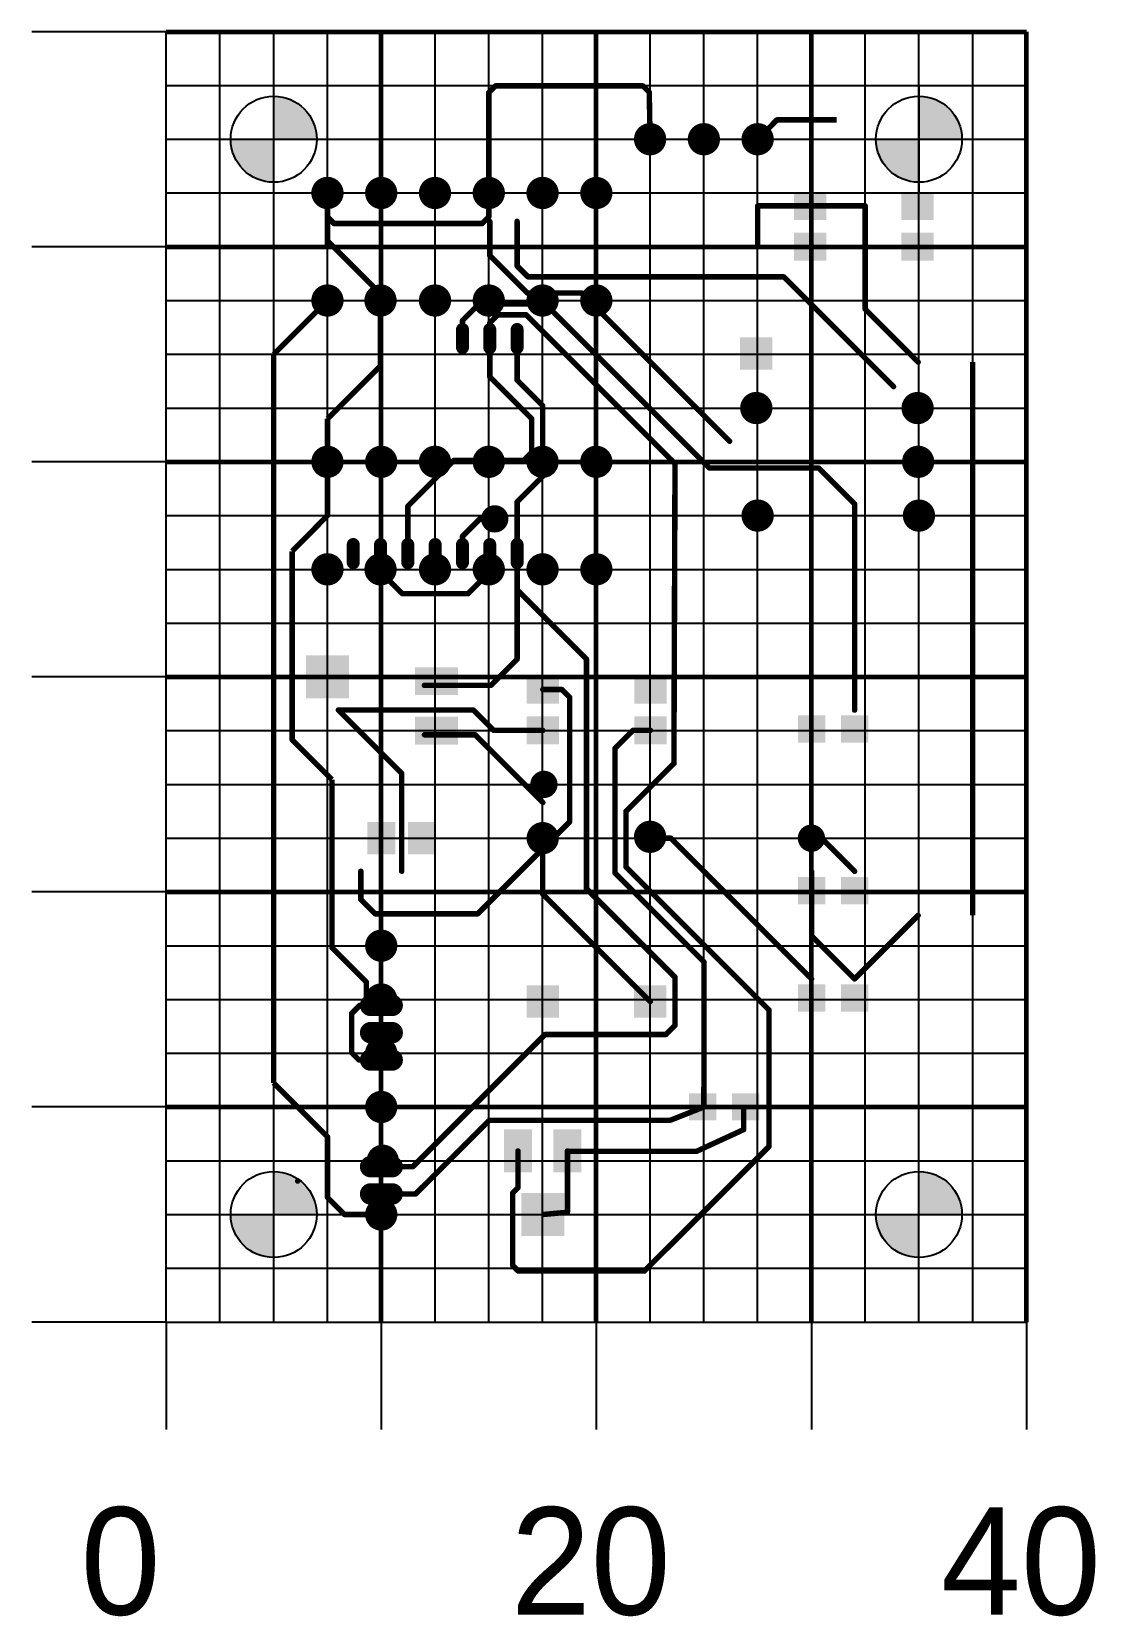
# Model space of a CAD drawing. Header units: millimetres. Extents: x -576 to 507, y -350 to 602.
# Drawn here: x -290 to -240.5, y -245.4 to -171.7 of the extents above; entities that cross this region are included whole.
import ezdxf

# ---------------------------------------------------------------- set-up
doc = ezdxf.new("R2010")
doc.units = ezdxf.units.MM
doc.layers.add('TopLayer', color=1, linetype='Continuous')

msp = doc.modelspace()

# ---------------------------------------------------------------- hatches: boundary and pattern name
h = msp.add_hatch(color=256)
h.dxf.hatch_style = 1
h.paths.add_polyline_path([(-278.714, -174.73), (-278.714, -176.73), (-276.714, -176.73, 0.414214)])
h.paths.add_polyline_path([(-278.714, -176.73), (-280.714, -176.73, 0.414214), (-278.714, -178.73)])
h = msp.add_hatch(color=256)
h.dxf.hatch_style = 1
h.paths.add_polyline_path([(-248.714, -174.73), (-248.714, -176.73), (-246.714, -176.73, 0.414214)])
h.paths.add_polyline_path([(-248.714, -176.73), (-250.714, -176.73, 0.414214), (-248.714, -178.73)])
h = msp.add_hatch(color=256)
h.dxf.hatch_style = 1
h.paths.add_polyline_path([(-278.714, -224.73), (-278.714, -226.73), (-276.714, -226.73, 0.414214)])
h.paths.add_polyline_path([(-278.714, -226.73), (-280.714, -226.73, 0.414214), (-278.714, -228.73)])
h = msp.add_hatch(color=256)
h.dxf.hatch_style = 1
h.paths.add_polyline_path([(-248.714, -224.73), (-248.714, -226.73), (-246.714, -226.73, 0.414214)])
h.paths.add_polyline_path([(-248.714, -226.73), (-250.714, -226.73, 0.414214), (-248.714, -228.73)])

# ---------------------------------------------------------------- linework, layer by layer
for p, q in [((-283.714, -171.73), (-289.964, -171.73)), ((-283.714, -231.73), (-283.714, -171.73)), ((-283.714, -231.73), (-283.714, -171.73)), ((-281.214, -231.73), (-281.214, -171.73)), ((-281.214, -231.73), (-281.214, -171.73)), ((-281.214, -231.73), (-281.214, -171.73)), ((-281.214, -231.73), (-281.214, -171.73)), ((-281.214, -231.73), (-281.214, -171.73)), ((-281.214, -231.73), (-281.214, -171.73)), ((-281.214, -231.73), (-281.214, -171.73)), ((-281.214, -231.73), (-281.214, -171.73)), ((-278.714, -231.73), (-278.714, -171.73)), ((-276.214, -231.73), (-276.214, -171.73)), ((-276.214, -231.73), (-276.214, -171.73)), ((-276.214, -231.73), (-276.214, -171.73)), ((-276.214, -231.73), (-276.214, -171.73)), ((-273.714, -231.73), (-273.714, -171.73)), ((-273.714, -231.73), (-273.714, -171.73)), ((-271.214, -231.73), (-271.214, -171.73)), ((-271.214, -231.73), (-271.214, -171.73)), ((-271.214, -231.73), (-271.214, -171.73)), ((-271.214, -231.73), (-271.214, -171.73)), ((-271.214, -231.73), (-271.214, -171.73)), ((-271.214, -231.73), (-271.214, -171.73)), ((-271.214, -231.73), (-271.214, -171.73)), ((-271.214, -231.73), (-271.214, -171.73)), ((-268.714, -231.73), (-268.714, -171.73)), ((-266.214, -231.73), (-266.214, -171.73)), ((-266.214, -231.73), (-266.214, -171.73)), ((-266.214, -231.73), (-266.214, -171.73)), ((-266.214, -231.73), (-266.214, -171.73)), ((-263.714, -231.73), (-263.714, -171.73)), ((-263.714, -231.73), (-263.714, -171.73)), ((-261.214, -231.73), (-261.214, -171.73)), ((-261.214, -231.73), (-261.214, -171.73)), ((-261.214, -231.73), (-261.214, -171.73)), ((-261.214, -231.73), (-261.214, -171.73)), ((-261.214, -231.73), (-261.214, -171.73)), ((-261.214, -231.73), (-261.214, -171.73)), ((-261.214, -231.73), (-261.214, -171.73)), ((-261.214, -231.73), (-261.214, -171.73)), ((-258.714, -231.73), (-258.714, -171.73)), ((-256.214, -231.73), (-256.214, -171.73)), ((-256.214, -231.73), (-256.214, -171.73)), ((-256.214, -231.73), (-256.214, -171.73)), ((-256.214, -231.73), (-256.214, -171.73)), ((-253.714, -231.73), (-253.714, -171.73)), ((-253.714, -231.73), (-253.714, -171.73)), ((-251.214, -231.73), (-251.214, -171.73)), ((-251.214, -231.73), (-251.214, -171.73)), ((-251.214, -231.73), (-251.214, -171.73)), ((-251.214, -231.73), (-251.214, -171.73)), ((-251.214, -231.73), (-251.214, -171.73)), ((-251.214, -231.73), (-251.214, -171.73)), ((-251.214, -231.73), (-251.214, -171.73)), ((-251.214, -231.73), (-251.214, -171.73)), ((-248.714, -231.73), (-248.714, -171.73)), ((-246.214, -231.73), (-246.214, -171.73)), ((-246.214, -231.73), (-246.214, -171.73)), ((-246.214, -231.73), (-246.214, -171.73)), ((-246.214, -231.73), (-246.214, -171.73)), ((-283.714, -174.23), (-243.714, -174.23)), ((-248.714, -174.23), (-248.714, -179.23)), ((-248.714, -174.23), (-248.714, -179.23)), ((-283.714, -176.73), (-243.714, -176.73)), ((-283.714, -176.73), (-243.714, -176.73)), ((-251.214, -176.73), (-246.214, -176.73)), ((-251.214, -176.73), (-246.214, -176.73)), ((-283.714, -179.23), (-243.714, -179.23)), ((-283.714, -181.73), (-289.964, -181.73)), ((-283.714, -181.73), (-243.714, -181.73)), ((-283.714, -184.23), (-243.714, -184.23)), ((-283.714, -186.73), (-243.714, -186.73)), ((-283.714, -186.73), (-243.714, -186.73)), ((-283.714, -189.23), (-243.714, -189.23)), ((-283.714, -191.73), (-289.964, -191.73)), ((-283.714, -191.73), (-243.714, -191.73)), ((-283.714, -194.23), (-243.714, -194.23)), ((-283.714, -196.73), (-243.714, -196.73)), ((-283.714, -196.73), (-243.714, -196.73)), ((-283.714, -199.23), (-243.714, -199.23)), ((-283.714, -201.73), (-289.964, -201.73)), ((-283.714, -201.73), (-243.714, -201.73)), ((-283.714, -204.23), (-243.714, -204.23)), ((-283.714, -206.73), (-243.714, -206.73)), ((-283.714, -206.73), (-243.714, -206.73)), ((-283.714, -209.23), (-243.714, -209.23)), ((-283.714, -211.73), (-289.964, -211.73)), ((-283.714, -211.73), (-243.714, -211.73)), ((-283.714, -214.23), (-243.714, -214.23)), ((-283.714, -216.73), (-243.714, -216.73)), ((-283.714, -216.73), (-243.714, -216.73)), ((-283.714, -219.23), (-243.714, -219.23)), ((-283.714, -221.73), (-289.964, -221.73)), ((-283.714, -221.73), (-243.714, -221.73)), ((-283.714, -224.23), (-243.714, -224.23)), ((-283.714, -226.73), (-243.714, -226.73)), ((-283.714, -226.73), (-243.714, -226.73)), ((-283.714, -229.23), (-243.714, -229.23)), ((-283.714, -231.73), (-289.964, -231.73)), ((-283.714, -231.73), (-283.714, -236.73)), ((-283.714, -231.73), (-243.714, -231.73)), ((-273.714, -231.73), (-273.714, -236.73)), ((-263.714, -231.73), (-263.714, -236.73)), ((-253.714, -231.73), (-253.714, -236.73)), ((-243.714, -231.73), (-243.714, -236.73))]:
    msp.add_line(p, q)
at = {"lineweight": 60}
for p, q in [((-283.714, -171.73), (-243.714, -171.73)), ((-273.714, -231.73), (-273.714, -171.73)), ((-263.714, -231.73), (-263.714, -171.73)), ((-253.714, -231.73), (-253.714, -171.73)), ((-243.714, -231.73), (-243.714, -171.73)), ((-283.714, -181.73), (-243.714, -181.73)), ((-283.714, -191.73), (-243.714, -191.73)), ((-283.714, -201.73), (-243.714, -201.73)), ((-283.714, -211.73), (-243.714, -211.73)), ((-283.714, -221.73), (-243.714, -221.73))]:
    msp.add_line(p, q, dxfattribs=at)
at = {"const_width": 0.75}
for points in [[(-261.589, -176.73, 1), (-260.839, -176.73, 1)], [(-259.089, -176.73, 1), (-258.339, -176.73, 1)], [(-256.589, -176.73, 1), (-255.839, -176.73, 1)], [(-276.589, -179.23, 1), (-275.839, -179.23, 1)], [(-274.089, -179.23, 1), (-273.339, -179.23, 1)], [(-271.589, -179.23, 1), (-270.839, -179.23, 1)], [(-269.089, -179.23, 1), (-268.339, -179.23, 1)], [(-266.589, -179.23, 1), (-265.839, -179.23, 1)], [(-264.089, -179.23, 1), (-263.339, -179.23, 1)], [(-276.589, -184.23, 1), (-275.839, -184.23, 1)], [(-274.122, -184.23, 1), (-273.372, -184.23, 1)], [(-271.589, -184.23, 1), (-270.839, -184.23, 1)], [(-269.089, -184.23, 1), (-268.339, -184.23, 1)], [(-266.589, -184.23, 1), (-265.839, -184.23, 1)], [(-264.089, -184.23, 1), (-263.339, -184.23, 1)], [(-276.589, -191.73, 1), (-275.839, -191.73, 1)], [(-274.089, -191.73, 1), (-273.339, -191.73, 1)], [(-271.589, -191.73, 1), (-270.839, -191.73, 1)], [(-269.089, -191.73, 1), (-268.339, -191.73, 1)], [(-266.589, -191.73, 1), (-265.839, -191.73, 1)], [(-264.089, -191.73, 1), (-263.339, -191.73, 1)], [(-276.589, -196.73, 1), (-275.839, -196.73, 1)], [(-274.122, -196.73, 1), (-273.372, -196.73, 1)], [(-271.589, -196.73, 1), (-270.839, -196.73, 1)], [(-269.089, -196.73, 1), (-268.339, -196.73, 1)], [(-266.589, -196.73, 1), (-265.839, -196.73, 1)], [(-264.089, -196.73, 1), (-263.339, -196.73, 1)], [(-274.089, -214.23, 1), (-273.339, -214.23, 1)], [(-274.089, -216.73, 1), (-273.339, -216.73, 1)], [(-274.089, -219.23, 1), (-273.339, -219.23, 1)], [(-274.089, -221.73, 1), (-273.339, -221.73, 1)], [(-274.019, -224.23, 1), (-273.269, -224.23, 1)], [(-274.089, -226.73, 1), (-273.339, -226.73, 1)]]:
    msp.add_lwpolyline(points, format="xyb", close=True, dxfattribs=at)
for centre in [(-278.714, -176.73), (-248.714, -176.73), (-278.714, -226.73), (-248.714, -226.73)]:
    msp.add_circle(centre, 2)
at = {"layer": 'TopLayer'}
for points, const_width in [([(-268.714, -174.556), (-268.408, -174.25)], 0.254), ([(-268.714, -178.855), (-268.714, -174.556)], 0.254), ([(-268.408, -174.25), (-261.55, -174.25)], 0.254), ([(-261.55, -174.25), (-261.254, -174.546)], 0.254), ([(-261.214, -176.73), (-261.254, -174.546)], 0.254), ([(-256.259, -176.775), (-255.315, -175.83)], 0.254), ([(-255.315, -175.83), (-252.536, -175.83)], 0.254), ([(-276.214, -180.344), (-276.214, -179.541)], 0.254), ([(-268.714, -180.344), (-268.714, -179.541)], 0.254), ([(-256.214, -179.83), (-251.214, -179.83)], 0.254), ([(-256.214, -181.73), (-256.214, -179.83)], 0.254), ([(-251.214, -181.73), (-251.214, -179.83)], 0.254), ([(-276.214, -181.64), (-276.214, -180.344)], 0.254), ([(-276.214, -180.344), (-275.91, -180.649)], 0.254), ([(-275.91, -180.649), (-269.019, -180.649)], 0.254), ([(-269.019, -180.649), (-268.714, -180.344)], 0.254), ([(-268.667, -182.14), (-268.667, -180.549)], 0.254), ([(-267.397, -182.622), (-267.397, -180.549)], 0.254), ([(-276.214, -181.451), (-273.747, -183.918)], 0.254), ([(-251.214, -184.631), (-251.214, -181.73)], 0.254), ([(-268.667, -182.14), (-266.93, -183.877)], 0.254), ([(-267.397, -182.622), (-266.889, -183.13)], 0.254), ([(-266.889, -183.13), (-255.001, -183.13)], 0.254), ([(-255.001, -183.13), (-249.897, -188.234)], 0.254), ([(-278.714, -186.73), (-276.214, -184.23)], 0.254), ([(-273.747, -185.999), (-273.747, -183.918)], 0.254), ([(-266.93, -183.877), (-264.414, -183.877)], 0.254), ([(-264.414, -183.877), (-257.517, -190.774)], 0.254), ([(-269.937, -185.162), (-269.16, -184.385)], 0.254), ([(-269.16, -184.385), (-266.09, -184.385)], 0.254), ([(-268.667, -185.264), (-268.297, -184.893)], 0.254), ([(-268.297, -184.893), (-266.979, -184.893)], 0.254), ([(-266.979, -184.893), (-260.056, -191.817)], 0.254), ([(-266.09, -184.385), (-258.455, -192.02)], 0.254), ([(-251.214, -184.631), (-248.753, -187.093)], 0.254), ([(-269.937, -186.424), (-269.937, -185.574)], 0.6), ([(-269.937, -185.999), (-269.937, -185.162)], 0.254), ([(-268.667, -186.424), (-268.667, -185.574)], 0.6), ([(-268.667, -185.999), (-268.667, -185.264)], 0.254), ([(-267.397, -186.424), (-267.397, -185.574)], 0.6), ([(-273.747, -187.26), (-273.747, -185.999)], 0.254), ([(-268.667, -187.783), (-268.667, -185.999)], 0.254), ([(-267.397, -187.931), (-267.397, -185.999)], 0.254), ([(-278.714, -220.612), (-278.714, -186.73)], 0.254), ([(-276.214, -189.727), (-273.747, -187.26)], 0.254), ([(-246.214, -212.82), (-246.214, -187.093)], 0.254), ([(-268.667, -187.783), (-266.716, -189.734)], 0.254), ([(-267.397, -187.931), (-266.208, -189.12)], 0.254), ([(-266.208, -192.407), (-266.208, -189.12)], 0.254), ([(-276.214, -191.355), (-276.214, -189.727)], 0.254), ([(-276.214, -194.23), (-276.214, -190.219)], 0.254), ([(-266.716, -191.29), (-266.716, -189.734)], 0.254), ([(-272.477, -193.798), (-270.344, -191.665)], 0.254), ([(-270.344, -191.665), (-267.091, -191.665)], 0.254), ([(-267.091, -191.665), (-266.716, -191.29)], 0.254), ([(-267.397, -193.596), (-266.208, -192.407)], 0.254), ([(-260.107, -205.749), (-260.056, -191.817)], 0.254), ([(-258.455, -192.02), (-253.375, -192.02)], 0.254), ([(-253.375, -192.02), (-251.707, -193.688)], 0.254), ([(-272.477, -195.999), (-272.477, -193.798)], 0.254), ([(-267.397, -195.999), (-267.397, -193.596)], 0.254), ([(-251.707, -203.274), (-251.707, -193.688)], 0.254), ([(-277.854, -195.89), (-276.214, -194.23)], 0.254), ([(-269.937, -195.197), (-269.123, -194.383)], 0.254), ([(-269.123, -194.383), (-268.438, -194.383)], 0.254), ([(-269.937, -195.999), (-269.937, -195.197)], 0.254), ([(-277.854, -204.655), (-277.854, -195.89)], 0.254), ([(-275.017, -196.424), (-275.017, -195.574)], 0.6), ([(-273.747, -196.424), (-273.747, -195.574)], 0.6), ([(-273.747, -196.846), (-273.747, -195.999)], 0.254), ([(-272.477, -196.424), (-272.477, -195.574)], 0.6), ([(-271.207, -196.424), (-271.207, -195.574)], 0.6), ([(-269.937, -196.424), (-269.937, -195.574)], 0.6), ([(-268.667, -196.424), (-268.667, -195.574)], 0.6), ([(-268.667, -196.846), (-268.667, -195.999)], 0.254), ([(-267.397, -196.424), (-267.397, -195.574)], 0.6), ([(-267.397, -197.683), (-267.397, -195.999)], 0.254), ([(-273.747, -196.846), (-272.731, -197.862)], 0.254), ([(-269.683, -197.862), (-268.667, -196.846)], 0.254), ([(-272.731, -197.862), (-269.683, -197.862)], 0.254), ([(-267.397, -200.91), (-267.397, -197.683)], 0.254), ([(-267.397, -197.683), (-264.17, -200.91)], 0.254), ([(-268.611, -202.124), (-267.397, -200.91)], 0.254), ([(-264.17, -211.579), (-264.17, -200.91)], 0.254), ([(-271.707, -202.124), (-268.611, -202.124)], 0.254), ([(-266.2, -202.319), (-265.313, -202.319)], 0.254), ([(-265.313, -202.319), (-264.958, -202.675)], 0.254), ([(-264.958, -208.475), (-264.958, -202.675)], 0.254), ([(-275.707, -203.274), (-272.763, -206.219)], 0.254), ([(-275.707, -203.274), (-269.426, -203.274)], 0.254), ([(-269.426, -203.274), (-268.482, -204.219)], 0.254), ([(-268.482, -204.219), (-266.2, -204.219)], 0.254), ([(-262.846, -205.054), (-262.011, -204.219)], 0.254), ([(-262.011, -204.219), (-261.2, -204.219)], 0.254), ([(-277.854, -204.655), (-276.007, -206.503)], 0.254), ([(-271.707, -204.424), (-269.352, -204.424)], 0.254), ([(-269.352, -204.424), (-266.202, -207.574)], 0.254), ([(-262.846, -210.856), (-262.846, -205.054)], 0.254), ([(-262.338, -207.98), (-260.056, -205.697)], 0.254), ([(-272.763, -210.767), (-272.763, -206.219)], 0.254), ([(-276.007, -214.322), (-276.007, -206.503)], 0.254), ([(-266.207, -209.724), (-264.958, -208.475)], 0.254), ([(-262.338, -210.562), (-262.338, -207.98)], 0.254), ([(-261.214, -209.23), (-260.252, -209.23)], 0.254), ([(-260.252, -209.23), (-253.707, -215.774)], 0.254), ([(-253.604, -208.911), (-253.57, -208.911)], 0.254), ([(-253.57, -208.911), (-251.707, -210.774)], 0.254), ([(-269.23, -212.747), (-266.207, -209.724)], 0.254), ([(-266.207, -211.824), (-266.207, -209.724)], 0.254), ([(-274.663, -212.086), (-274.663, -210.767)], 0.254), ([(-262.846, -210.856), (-258.707, -214.995)], 0.254), ([(-262.338, -210.562), (-255.687, -217.214)], 0.254), ([(-253.707, -213.774), (-253.707, -210.774)], 0.254), ([(-264.17, -211.579), (-260.056, -215.693)], 0.254), ([(-274.663, -212.086), (-274.002, -212.747)], 0.254), ([(-266.207, -211.824), (-261.207, -216.824)], 0.254), ([(-274.002, -212.747), (-269.23, -212.747)], 0.254), ([(-251.707, -215.774), (-248.753, -212.82)], 0.254), ([(-253.707, -213.774), (-251.707, -215.774)], 0.254), ([(-276.007, -214.322), (-274.407, -215.922)], 0.254), ([(-258.714, -221.73), (-258.707, -214.995)], 0.254), ([(-274.407, -217.004), (-274.407, -215.922)], 0.254), ([(-260.056, -217.928), (-260.056, -215.693)], 0.254), ([(-274.207, -217.004), (-273.207, -217.004)], 1), ([(-275.092, -217.385), (-274.711, -217.004)], 0.254), ([(-275.092, -219.198), (-275.092, -217.385)], 0.254), ([(-274.711, -217.004), (-274.407, -217.004)], 0.254), ([(-274.407, -217.004), (-273.707, -217.004)], 0.254), ([(-255.687, -223.567), (-255.687, -217.214)], 0.254), ([(-274.207, -218.274), (-273.207, -218.274)], 1), ([(-260.487, -218.36), (-260.056, -217.928)], 0.254), ([(-272.245, -224.504), (-266.101, -218.36)], 0.254), ([(-266.101, -218.36), (-260.487, -218.36)], 0.254), ([(-275.092, -219.198), (-274.746, -219.544)], 0.254), ([(-274.746, -219.544), (-273.707, -219.544)], 0.254), ([(-274.207, -219.544), (-273.207, -219.544)], 1), ([(-278.714, -220.612), (-276.214, -223.112)], 0.254), ([(-260.281, -222.348), (-258.714, -221.73)], 0.254), ([(-256.866, -222.781), (-256.866, -221.73)], 0.254), ([(-272.118, -225.774), (-268.692, -222.348)], 0.254), ([(-268.692, -222.348), (-260.281, -222.348)], 0.254), ([(-276.214, -225.929), (-276.214, -223.112)], 0.254), ([(-259.065, -223.796), (-256.866, -222.781)], 0.254), ([(-267.357, -225.484), (-267.357, -223.774)], 0.254), ([(-265.057, -223.796), (-265.057, -223.774)], 0.254), ([(-265.057, -226.625), (-265.057, -223.796)], 0.254), ([(-265.057, -223.796), (-259.065, -223.796)], 0.254), ([(-261.478, -229.358), (-255.687, -223.567)], 0.254), ([(-274.207, -224.504), (-273.207, -224.504)], 1), ([(-273.707, -224.504), (-272.245, -224.504)], 0.254), ([(-274.207, -225.774), (-273.207, -225.774)], 1), ([(-267.599, -225.726), (-267.357, -225.484)], 0.254), ([(-276.214, -225.932), (-275.417, -226.73)], 0.254), ([(-273.707, -225.774), (-272.118, -225.774)], 0.254), ([(-267.599, -229.104), (-267.599, -225.726)], 0.254), ([(-275.417, -226.73), (-273.651, -226.73)], 0.254), ([(-266.207, -226.73), (-265.057, -226.625)], 0.254), ([(-267.599, -229.104), (-267.345, -229.358)], 0.254), ([(-267.345, -229.358), (-261.478, -229.358)], 0.254)]:
    msp.add_lwpolyline(points, dxfattribs=dict(at, const_width=const_width))
for points, const_width in [([(-268.778, -174.556, 1), (-268.651, -174.556, 1)], 0.127), ([(-268.778, -174.556, 1), (-268.651, -174.556, 1)], 0.127), ([(-268.472, -174.25, 1), (-268.345, -174.25, 1)], 0.127), ([(-268.472, -174.25, 1), (-268.345, -174.25, 1)], 0.127), ([(-261.614, -174.25, 1), (-261.487, -174.25, 1)], 0.127), ([(-261.614, -174.25, 1), (-261.487, -174.25, 1)], 0.127), ([(-261.318, -174.546, 1), (-261.191, -174.546, 1)], 0.127), ([(-261.318, -174.546, 1), (-261.191, -174.546, 1)], 0.127), ([(-268.778, -175.377, 1), (-268.651, -175.377, 1)], 0.127), ([(-268.778, -175.377, 1), (-268.651, -175.377, 1)], 0.127), ([(-268.778, -176.18, 1), (-268.651, -176.18, 1)], 0.127), ([(-255.378, -175.83, 1), (-255.251, -175.83, 1)], 0.127), ([(-255.378, -175.83, 1), (-255.251, -175.83, 1)], 0.127), ([(-256.323, -176.775, 1), (-256.196, -176.775, 1)], 0.127), ([(-256.278, -179.83, 1), (-256.151, -179.83, 1)], 0.127), ([(-256.278, -179.83, 1), (-256.151, -179.83, 1)], 0.127), ([(-256.278, -179.83, 1), (-256.151, -179.83, 1)], 0.127), ([(-251.278, -179.83, 1), (-251.151, -179.83, 1)], 0.127), ([(-251.278, -179.83, 1), (-251.151, -179.83, 1)], 0.127), ([(-276.278, -180.344, 1), (-276.151, -180.344, 1)], 0.127), ([(-276.278, -180.344, 1), (-276.151, -180.344, 1)], 0.127), ([(-276.278, -180.344, 1), (-276.151, -180.344, 1)], 0.127), ([(-275.973, -180.649, 1), (-275.846, -180.649, 1)], 0.127), ([(-269.083, -180.649, 1), (-268.956, -180.649, 1)], 0.127), ([(-269.083, -180.649, 1), (-268.956, -180.649, 1)], 0.127), ([(-268.778, -180.344, 1), (-268.651, -180.344, 1)], 0.127), ([(-268.731, -180.549, 1), (-268.604, -180.549, 1)], 0.127), ([(-267.461, -180.549, 1), (-267.334, -180.549, 1)], 0.127), ([(-256.278, -181.73, 1), (-256.151, -181.73, 1)], 0.127), ([(-251.278, -181.73, 1), (-251.151, -181.73, 1)], 0.127), ([(-251.278, -181.73, 1), (-251.151, -181.73, 1)], 0.127), ([(-275.081, -182.648, 1), (-274.954, -182.648, 1)], 0.127), ([(-275.081, -182.648, 1), (-274.954, -182.648, 1)], 0.127), ([(-268.731, -182.14, 1), (-268.604, -182.14, 1)], 0.127), ([(-268.731, -182.14, 1), (-268.604, -182.14, 1)], 0.127), ([(-267.461, -182.622, 1), (-267.334, -182.622, 1)], 0.127), ([(-267.461, -182.622, 1), (-267.334, -182.622, 1)], 0.127), ([(-266.953, -183.13, 1), (-266.826, -183.13, 1)], 0.127), ([(-266.953, -183.13, 1), (-266.826, -183.13, 1)], 0.127), ([(-255.065, -183.13, 1), (-254.938, -183.13, 1)], 0.127), ([(-255.065, -183.13, 1), (-254.938, -183.13, 1)], 0.127), ([(-273.811, -183.918, 1), (-273.684, -183.918, 1)], 0.127), ([(-273.811, -183.918, 1), (-273.684, -183.918, 1)], 0.127), ([(-266.993, -183.877, 1), (-266.866, -183.877, 1)], 0.127), ([(-266.993, -183.877, 1), (-266.866, -183.877, 1)], 0.127), ([(-264.478, -183.877, 1), (-264.351, -183.877, 1)], 0.127), ([(-264.478, -183.877, 1), (-264.351, -183.877, 1)], 0.127), ([(-269.224, -184.385, 1), (-269.097, -184.385, 1)], 0.127), ([(-269.224, -184.385, 1), (-269.097, -184.385, 1)], 0.127), ([(-268.36, -184.893, 1), (-268.233, -184.893, 1)], 0.127), ([(-268.36, -184.893, 1), (-268.233, -184.893, 1)], 0.127), ([(-267.043, -184.893, 1), (-266.916, -184.893, 1)], 0.127), ([(-267.043, -184.893, 1), (-266.916, -184.893, 1)], 0.127), ([(-266.154, -184.385, 1), (-266.027, -184.385, 1)], 0.127), ([(-266.154, -184.385, 1), (-266.027, -184.385, 1)], 0.127), ([(-251.278, -184.631, 1), (-251.151, -184.631, 1)], 0.127), ([(-251.278, -184.631, 1), (-251.151, -184.631, 1)], 0.127), ([(-270.087, -185.574, 1), (-269.787, -185.574, 1)], 0.3), ([(-270.001, -185.162, 1), (-269.874, -185.162, 1)], 0.127), ([(-270.001, -185.162, 1), (-269.874, -185.162, 1)], 0.127), ([(-268.817, -185.574, 1), (-268.517, -185.574, 1)], 0.3), ([(-268.731, -185.264, 1), (-268.604, -185.264, 1)], 0.127), ([(-268.731, -185.264, 1), (-268.604, -185.264, 1)], 0.127), ([(-267.547, -185.574, 1), (-267.247, -185.574, 1)], 0.3), ([(-273.811, -185.999, 1), (-273.684, -185.999, 1)], 0.127), ([(-273.811, -185.999, 1), (-273.684, -185.999, 1)], 0.127), ([(-270.087, -186.424, 1), (-269.787, -186.424, 1)], 0.3), ([(-270.001, -185.999, 1), (-269.874, -185.999, 1)], 0.127), ([(-268.817, -186.424, 1), (-268.517, -186.424, 1)], 0.3), ([(-268.731, -185.999, 1), (-268.604, -185.999, 1)], 0.127), ([(-268.731, -185.999, 1), (-268.604, -185.999, 1)], 0.127), ([(-267.547, -186.424, 1), (-267.247, -186.424, 1)], 0.3), ([(-267.461, -185.999, 1), (-267.334, -185.999, 1)], 0.127), ([(-248.816, -187.093, 1), (-248.689, -187.093, 1)], 0.127), ([(-248.816, -187.093, 1), (-248.689, -187.093, 1)], 0.127), ([(-268.731, -187.783, 1), (-268.604, -187.783, 1)], 0.127), ([(-268.731, -187.783, 1), (-268.604, -187.783, 1)], 0.127), ([(-267.461, -187.931, 1), (-267.334, -187.931, 1)], 0.127), ([(-267.461, -187.931, 1), (-267.334, -187.931, 1)], 0.127), ([(-256.653, -189.23, 1), (-255.903, -189.23, 1)], 0.75), ([(-249.961, -188.234, 1), (-249.834, -188.234, 1)], 0.127), ([(-249.153, -189.23, 1), (-248.403, -189.23, 1)], 0.75), ([(-266.272, -189.12, 1), (-266.145, -189.12, 1)], 0.127), ([(-266.272, -189.12, 1), (-266.145, -189.12, 1)], 0.127), ([(-266.78, -189.734, 1), (-266.653, -189.734, 1)], 0.127), ([(-266.78, -189.734, 1), (-266.653, -189.734, 1)], 0.127), ([(-257.581, -190.774, 1), (-257.454, -190.774, 1)], 0.127), ([(-270.407, -191.665, 1), (-270.28, -191.665, 1)], 0.127), ([(-270.407, -191.665, 1), (-270.28, -191.665, 1)], 0.127), ([(-267.155, -191.665, 1), (-267.028, -191.665, 1)], 0.127), ([(-267.155, -191.665, 1), (-267.028, -191.665, 1)], 0.127), ([(-266.78, -191.29, 1), (-266.653, -191.29, 1)], 0.127), ([(-266.78, -191.29, 1), (-266.653, -191.29, 1)], 0.127), ([(-249.128, -191.73, 1), (-248.378, -191.73, 1)], 0.75), ([(-266.272, -192.407, 1), (-266.145, -192.407, 1)], 0.127), ([(-266.272, -192.407, 1), (-266.145, -192.407, 1)], 0.127), ([(-260.119, -191.817, 1), (-259.992, -191.817, 1)], 0.127), ([(-260.119, -191.817, 1), (-259.992, -191.817, 1)], 0.127), ([(-258.519, -192.02, 1), (-258.392, -192.02, 1)], 0.127), ([(-258.519, -192.02, 1), (-258.392, -192.02, 1)], 0.127), ([(-253.439, -192.02, 1), (-253.312, -192.02, 1)], 0.127), ([(-253.439, -192.02, 1), (-253.312, -192.02, 1)], 0.127), ([(-272.541, -193.798, 1), (-272.414, -193.798, 1)], 0.127), ([(-272.541, -193.798, 1), (-272.414, -193.798, 1)], 0.127), ([(-268.755, -194.383, 1), (-268.12, -194.383, 1)], 0.635), ([(-267.461, -193.596, 1), (-267.334, -193.596, 1)], 0.127), ([(-267.461, -193.596, 1), (-267.334, -193.596, 1)], 0.127), ([(-256.589, -194.23, 1), (-255.839, -194.23, 1)], 0.75), ([(-251.771, -193.688, 1), (-251.644, -193.688, 1)], 0.127), ([(-251.771, -193.688, 1), (-251.644, -193.688, 1)], 0.127), ([(-249.089, -194.23, 1), (-248.339, -194.23, 1)], 0.75), ([(-276.278, -194.23, 1), (-276.151, -194.23, 1)], 0.127), ([(-276.278, -194.23, 1), (-276.151, -194.23, 1)], 0.127), ([(-269.187, -194.383, 1), (-269.06, -194.383, 1)], 0.127), ([(-269.187, -194.383, 1), (-269.06, -194.383, 1)], 0.127), ([(-268.501, -194.383, 1), (-268.374, -194.383, 1)], 0.127), ([(-270.001, -195.197, 1), (-269.874, -195.197, 1)], 0.127), ([(-270.001, -195.197, 1), (-269.874, -195.197, 1)], 0.127), ([(-275.167, -195.574, 1), (-274.867, -195.574, 1)], 0.3), ([(-273.897, -195.574, 1), (-273.597, -195.574, 1)], 0.3), ([(-273.811, -195.999, 1), (-273.684, -195.999, 1)], 0.127), ([(-272.627, -195.574, 1), (-272.327, -195.574, 1)], 0.3), ([(-272.541, -195.999, 1), (-272.414, -195.999, 1)], 0.127), ([(-271.357, -195.574, 1), (-271.057, -195.574, 1)], 0.3), ([(-270.087, -195.574, 1), (-269.787, -195.574, 1)], 0.3), ([(-270.001, -195.999, 1), (-269.874, -195.999, 1)], 0.127), ([(-268.817, -195.574, 1), (-268.517, -195.574, 1)], 0.3), ([(-268.731, -195.999, 1), (-268.604, -195.999, 1)], 0.127), ([(-267.547, -195.574, 1), (-267.247, -195.574, 1)], 0.3), ([(-267.461, -195.999, 1), (-267.334, -195.999, 1)], 0.127), ([(-267.461, -195.999, 1), (-267.334, -195.999, 1)], 0.127), ([(-275.167, -196.424, 1), (-274.867, -196.424, 1)], 0.3), ([(-273.897, -196.424, 1), (-273.597, -196.424, 1)], 0.3), ([(-273.811, -196.846, 1), (-273.684, -196.846, 1)], 0.127), ([(-273.811, -196.846, 1), (-273.684, -196.846, 1)], 0.127), ([(-272.627, -196.424, 1), (-272.327, -196.424, 1)], 0.3), ([(-271.357, -196.424, 1), (-271.057, -196.424, 1)], 0.3), ([(-270.087, -196.424, 1), (-269.787, -196.424, 1)], 0.3), ([(-268.817, -196.424, 1), (-268.517, -196.424, 1)], 0.3), ([(-268.731, -196.846, 1), (-268.604, -196.846, 1)], 0.127), ([(-268.731, -196.846, 1), (-268.604, -196.846, 1)], 0.127), ([(-267.547, -196.424, 1), (-267.247, -196.424, 1)], 0.3), ([(-272.795, -197.862, 1), (-272.668, -197.862, 1)], 0.127), ([(-272.795, -197.862, 1), (-272.668, -197.862, 1)], 0.127), ([(-269.747, -197.862, 1), (-269.62, -197.862, 1)], 0.127), ([(-269.747, -197.862, 1), (-269.62, -197.862, 1)], 0.127), ([(-267.461, -197.683, 1), (-267.334, -197.683, 1)], 0.127), ([(-267.461, -197.683, 1), (-267.334, -197.683, 1)], 0.127), ([(-267.461, -197.683, 1), (-267.334, -197.683, 1)], 0.127), ([(-267.461, -200.91, 1), (-267.334, -200.91, 1)], 0.127), ([(-267.461, -200.91, 1), (-267.334, -200.91, 1)], 0.127), ([(-264.234, -200.91, 1), (-264.107, -200.91, 1)], 0.127), ([(-264.234, -200.91, 1), (-264.107, -200.91, 1)], 0.127), ([(-271.771, -202.124, 1), (-271.644, -202.124, 1)], 0.127), ([(-268.675, -202.124, 1), (-268.548, -202.124, 1)], 0.127), ([(-268.675, -202.124, 1), (-268.548, -202.124, 1)], 0.127), ([(-266.264, -202.319, 1), (-266.137, -202.319, 1)], 0.127), ([(-265.377, -202.319, 1), (-265.25, -202.319, 1)], 0.127), ([(-265.377, -202.319, 1), (-265.25, -202.319, 1)], 0.127), ([(-265.021, -202.675, 1), (-264.894, -202.675, 1)], 0.127), ([(-265.021, -202.675, 1), (-264.894, -202.675, 1)], 0.127), ([(-275.771, -203.274, 1), (-275.644, -203.274, 1)], 0.127), ([(-275.771, -203.274, 1), (-275.644, -203.274, 1)], 0.127), ([(-269.49, -203.274, 1), (-269.363, -203.274, 1)], 0.127), ([(-269.49, -203.274, 1), (-269.363, -203.274, 1)], 0.127), ([(-251.771, -203.274, 1), (-251.644, -203.274, 1)], 0.127), ([(-268.545, -204.219, 1), (-268.418, -204.219, 1)], 0.127), ([(-268.545, -204.219, 1), (-268.418, -204.219, 1)], 0.127), ([(-266.264, -204.219, 1), (-266.137, -204.219, 1)], 0.127), ([(-262.075, -204.219, 1), (-261.948, -204.219, 1)], 0.127), ([(-262.075, -204.219, 1), (-261.948, -204.219, 1)], 0.127), ([(-261.264, -204.219, 1), (-261.137, -204.219, 1)], 0.127), ([(-277.917, -204.655, 1), (-277.79, -204.655, 1)], 0.127), ([(-277.917, -204.655, 1), (-277.79, -204.655, 1)], 0.127), ([(-271.771, -204.424, 1), (-271.644, -204.424, 1)], 0.127), ([(-269.415, -204.424, 1), (-269.288, -204.424, 1)], 0.127), ([(-269.415, -204.424, 1), (-269.288, -204.424, 1)], 0.127), ([(-262.91, -205.054, 1), (-262.783, -205.054, 1)], 0.127), ([(-262.91, -205.054, 1), (-262.783, -205.054, 1)], 0.127), ([(-272.826, -206.219, 1), (-272.699, -206.219, 1)], 0.127), ([(-272.826, -206.219, 1), (-272.699, -206.219, 1)], 0.127), ([(-266.468, -206.73, 1), (-265.833, -206.73, 1)], 0.635), ([(-260.171, -205.749, 1), (-260.044, -205.749, 1)], 0.127), ([(-266.266, -207.574, 1), (-266.139, -207.574, 1)], 0.127), ([(-266.582, -209.23, 1), (-265.832, -209.23, 1)], 0.75), ([(-265.021, -208.475, 1), (-264.894, -208.475, 1)], 0.127), ([(-265.021, -208.475, 1), (-264.894, -208.475, 1)], 0.127), ([(-262.402, -207.98, 1), (-262.275, -207.98, 1)], 0.127), ([(-261.589, -209.167, 1), (-260.839, -209.167, 1)], 0.75), ([(-262.402, -208.908, 1), (-262.275, -208.908, 1)], 0.127), ([(-262.402, -208.908, 1), (-262.275, -208.908, 1)], 0.127), ([(-260.315, -209.23, 1), (-260.188, -209.23, 1)], 0.127), ([(-254.032, -209.23, 1), (-253.397, -209.23, 1)], 0.635), ([(-253.667, -208.911, 1), (-253.54, -208.911, 1)], 0.127), ([(-253.634, -208.911, 1), (-253.507, -208.911, 1)], 0.127), ([(-253.634, -208.911, 1), (-253.507, -208.911, 1)], 0.127), ([(-266.271, -209.724, 1), (-266.144, -209.724, 1)], 0.127), ([(-266.271, -209.724, 1), (-266.144, -209.724, 1)], 0.127), ([(-266.271, -209.724, 1), (-266.144, -209.724, 1)], 0.127), ([(-259.821, -209.724, 1), (-259.694, -209.724, 1)], 0.127), ([(-259.821, -209.724, 1), (-259.694, -209.724, 1)], 0.127), ([(-274.726, -210.767, 1), (-274.599, -210.767, 1)], 0.127), ([(-272.826, -210.767, 1), (-272.699, -210.767, 1)], 0.127), ([(-262.91, -210.856, 1), (-262.783, -210.856, 1)], 0.127), ([(-262.91, -210.856, 1), (-262.783, -210.856, 1)], 0.127), ([(-262.402, -210.562, 1), (-262.275, -210.562, 1)], 0.127), ([(-262.402, -210.562, 1), (-262.275, -210.562, 1)], 0.127), ([(-253.771, -210.774, 1), (-253.644, -210.774, 1)], 0.127), ([(-251.771, -210.774, 1), (-251.644, -210.774, 1)], 0.127), ([(-264.234, -211.579, 1), (-264.107, -211.579, 1)], 0.127), ([(-264.234, -211.579, 1), (-264.107, -211.579, 1)], 0.127), ([(-274.726, -212.086, 1), (-274.599, -212.086, 1)], 0.127), ([(-274.726, -212.086, 1), (-274.599, -212.086, 1)], 0.127), ([(-266.271, -211.824, 1), (-266.144, -211.824, 1)], 0.127), ([(-266.271, -211.824, 1), (-266.144, -211.824, 1)], 0.127), ([(-274.066, -212.747, 1), (-273.939, -212.747, 1)], 0.127), ([(-274.066, -212.747, 1), (-273.939, -212.747, 1)], 0.127), ([(-269.293, -212.747, 1), (-269.166, -212.747, 1)], 0.127), ([(-269.293, -212.747, 1), (-269.166, -212.747, 1)], 0.127), ([(-248.816, -212.82, 1), (-248.689, -212.82, 1)], 0.127), ([(-248.816, -212.82, 1), (-248.689, -212.82, 1)], 0.127), ([(-253.771, -213.774, 1), (-253.644, -213.774, 1)], 0.127), ([(-253.771, -213.774, 1), (-253.644, -213.774, 1)], 0.127), ([(-276.07, -214.322, 1), (-275.943, -214.322, 1)], 0.127), ([(-276.07, -214.322, 1), (-275.943, -214.322, 1)], 0.127), ([(-258.771, -214.995, 1), (-258.644, -214.995, 1)], 0.127), ([(-258.771, -214.995, 1), (-258.644, -214.995, 1)], 0.127), ([(-274.47, -215.922, 1), (-274.343, -215.922, 1)], 0.127), ([(-274.47, -215.922, 1), (-274.343, -215.922, 1)], 0.127), ([(-260.119, -215.693, 1), (-259.992, -215.693, 1)], 0.127), ([(-260.119, -215.693, 1), (-259.992, -215.693, 1)], 0.127), ([(-253.771, -215.774, 1), (-253.644, -215.774, 1)], 0.127), ([(-251.771, -215.774, 1), (-251.644, -215.774, 1)], 0.127), ([(-251.771, -215.774, 1), (-251.644, -215.774, 1)], 0.127), ([(-274.457, -217.004, 1), (-273.957, -217.004, 1)], 0.5), ([(-273.457, -217.004, 1), (-272.957, -217.004, 1)], 0.5), ([(-275.156, -217.385, 1), (-275.029, -217.385, 1)], 0.127), ([(-275.156, -217.385, 1), (-275.029, -217.385, 1)], 0.127), ([(-274.775, -217.004, 1), (-274.648, -217.004, 1)], 0.127), ([(-274.775, -217.004, 1), (-274.648, -217.004, 1)], 0.127), ([(-274.47, -217.004, 1), (-274.343, -217.004, 1)], 0.127), ([(-274.47, -217.004, 1), (-274.343, -217.004, 1)], 0.127), ([(-274.47, -217.004, 1), (-274.343, -217.004, 1)], 0.127), ([(-273.771, -217.004, 1), (-273.644, -217.004, 1)], 0.127), ([(-261.271, -216.824, 1), (-261.144, -216.824, 1)], 0.127), ([(-255.75, -217.214, 1), (-255.623, -217.214, 1)], 0.127), ([(-255.75, -217.214, 1), (-255.623, -217.214, 1)], 0.127), ([(-274.457, -218.274, 1), (-273.957, -218.274, 1)], 0.5), ([(-273.457, -218.274, 1), (-272.957, -218.274, 1)], 0.5), ([(-260.119, -217.928, 1), (-259.992, -217.928, 1)], 0.127), ([(-260.119, -217.928, 1), (-259.992, -217.928, 1)], 0.127), ([(-266.164, -218.36, 1), (-266.037, -218.36, 1)], 0.127), ([(-266.164, -218.36, 1), (-266.037, -218.36, 1)], 0.127), ([(-260.551, -218.36, 1), (-260.424, -218.36, 1)], 0.127), ([(-260.551, -218.36, 1), (-260.424, -218.36, 1)], 0.127), ([(-275.156, -219.198, 1), (-275.029, -219.198, 1)], 0.127), ([(-275.156, -219.198, 1), (-275.029, -219.198, 1)], 0.127), ([(-274.81, -219.544, 1), (-274.683, -219.544, 1)], 0.127), ([(-274.81, -219.544, 1), (-274.683, -219.544, 1)], 0.127), ([(-274.457, -219.544, 1), (-273.957, -219.544, 1)], 0.5), ([(-273.771, -219.544, 1), (-273.644, -219.544, 1)], 0.127), ([(-273.457, -219.544, 1), (-272.957, -219.544, 1)], 0.5), ([(-258.771, -220.774, 1), (-258.644, -220.774, 1)], 0.127), ([(-258.771, -220.774, 1), (-258.644, -220.774, 1)], 0.127), ([(-268.755, -222.348, 1), (-268.628, -222.348, 1)], 0.127), ([(-268.755, -222.348, 1), (-268.628, -222.348, 1)], 0.127), ([(-260.344, -222.348, 1), (-260.217, -222.348, 1)], 0.127), ([(-260.344, -222.348, 1), (-260.217, -222.348, 1)], 0.127), ([(-276.278, -223.112, 1), (-276.151, -223.112, 1)], 0.127), ([(-256.93, -222.781, 1), (-256.803, -222.781, 1)], 0.127), ([(-267.421, -223.774, 1), (-267.294, -223.774, 1)], 0.127), ([(-265.121, -223.774, 1), (-264.994, -223.774, 1)], 0.127), ([(-265.121, -223.796, 1), (-264.994, -223.796, 1)], 0.127), ([(-265.121, -223.796, 1), (-264.994, -223.796, 1)], 0.127), ([(-265.121, -223.796, 1), (-264.994, -223.796, 1)], 0.127), ([(-259.128, -223.796, 1), (-259.001, -223.796, 1)], 0.127), ([(-259.128, -223.796, 1), (-259.001, -223.796, 1)], 0.127), ([(-255.75, -223.567, 1), (-255.623, -223.567, 1)], 0.127), ([(-255.75, -223.567, 1), (-255.623, -223.567, 1)], 0.127), ([(-274.457, -224.504, 1), (-273.957, -224.504, 1)], 0.5), ([(-273.771, -224.504, 1), (-273.644, -224.504, 1)], 0.127), ([(-273.457, -224.504, 1), (-272.957, -224.504, 1)], 0.5), ([(-272.309, -224.504, 1), (-272.182, -224.504, 1)], 0.127), ([(-272.309, -224.504, 1), (-272.182, -224.504, 1)], 0.127), ([(-277.66, -225.175, 1), (-277.533, -225.175, 1)], 0.127), ([(-274.457, -225.774, 1), (-273.957, -225.774, 1)], 0.5), ([(-273.457, -225.774, 1), (-272.957, -225.774, 1)], 0.5), ([(-267.421, -225.484, 1), (-267.294, -225.484, 1)], 0.127), ([(-267.421, -225.484, 1), (-267.294, -225.484, 1)], 0.127), ([(-276.278, -225.929, 1), (-276.151, -225.929, 1)], 0.127), ([(-273.771, -225.774, 1), (-273.644, -225.774, 1)], 0.127), ([(-272.182, -225.774, 1), (-272.055, -225.774, 1)], 0.127), ([(-272.182, -225.774, 1), (-272.055, -225.774, 1)], 0.127), ([(-267.663, -225.726, 1), (-267.536, -225.726, 1)], 0.127), ([(-267.663, -225.726, 1), (-267.536, -225.726, 1)], 0.127), ([(-275.48, -226.73, 1), (-275.353, -226.73, 1)], 0.127), ([(-273.771, -227.044, 1), (-273.644, -227.044, 1)], 0.127), ([(-265.121, -226.625, 1), (-264.994, -226.625, 1)], 0.127), ([(-265.121, -226.625, 1), (-264.994, -226.625, 1)], 0.127), ([(-267.663, -229.104, 1), (-267.536, -229.104, 1)], 0.127), ([(-267.663, -229.104, 1), (-267.536, -229.104, 1)], 0.127), ([(-267.409, -229.358, 1), (-267.282, -229.358, 1)], 0.127), ([(-267.409, -229.358, 1), (-267.282, -229.358, 1)], 0.127), ([(-261.541, -229.358, 1), (-261.414, -229.358, 1)], 0.127), ([(-261.541, -229.358, 1), (-261.414, -229.358, 1)], 0.127)]:
    msp.add_lwpolyline(points, format="xyb", close=True, dxfattribs=dict(at, const_width=const_width))
for points in [[(-254.528, -179.18), (-254.528, -180.48), (-253.028, -179.18), (-253.028, -180.48)], [(-249.528, -179.18), (-249.528, -180.48), (-248.028, -179.18), (-248.028, -180.48)], [(-254.528, -181.08), (-254.528, -182.38), (-253.028, -181.08), (-253.028, -182.38)], [(-249.528, -181.08), (-249.528, -182.38), (-248.028, -181.08), (-248.028, -182.38)], [(-257.028, -187.44), (-255.528, -187.44), (-257.028, -185.94), (-255.528, -185.94)], [(-277.214, -200.73), (-277.214, -202.73), (-275.214, -200.73), (-275.214, -202.73)], [(-272.151, -201.28), (-272.151, -202.58), (-270.151, -201.28), (-270.151, -202.58)], [(-265.45, -202.969), (-265.45, -201.669), (-266.95, -202.969), (-266.95, -201.669)], [(-260.45, -202.969), (-260.45, -201.669), (-261.95, -202.969), (-261.95, -201.669)], [(-272.151, -203.58), (-272.151, -204.88), (-270.151, -203.58), (-270.151, -204.88)], [(-265.45, -204.869), (-265.45, -203.569), (-266.95, -204.869), (-266.95, -203.569)], [(-260.45, -204.869), (-260.45, -203.569), (-261.95, -204.869), (-261.95, -203.569)], [(-254.342, -204.793), (-253.072, -204.793), (-254.342, -203.523), (-253.072, -203.523)], [(-252.342, -204.793), (-251.072, -204.793), (-252.342, -203.523), (-251.072, -203.523)], [(-273.064, -208.48), (-274.364, -208.48), (-273.064, -209.98), (-274.364, -209.98)], [(-271.164, -208.48), (-272.464, -208.48), (-271.164, -209.98), (-272.464, -209.98)], [(-254.342, -212.302), (-253.072, -212.302), (-254.342, -211.032), (-253.072, -211.032)], [(-252.342, -212.302), (-251.072, -212.302), (-252.342, -211.032), (-251.072, -211.032)], [(-266.957, -216.074), (-266.957, -217.574), (-265.457, -216.074), (-265.457, -217.574)], [(-261.957, -216.074), (-261.957, -217.574), (-260.457, -216.074), (-260.457, -217.574)], [(-254.342, -217.302), (-253.072, -217.302), (-254.342, -216.032), (-253.072, -216.032)], [(-252.342, -217.302), (-251.072, -217.302), (-252.342, -216.032), (-251.072, -216.032)], [(-259.399, -222.358), (-258.129, -222.358), (-259.399, -221.088), (-258.129, -221.088)], [(-257.399, -222.358), (-256.129, -222.358), (-257.399, -221.088), (-256.129, -221.088)], [(-268.007, -224.774), (-266.707, -224.774), (-268.007, -222.774), (-266.707, -222.774)], [(-265.707, -224.774), (-264.407, -224.774), (-265.707, -222.774), (-264.407, -222.774)], [(-267.207, -227.73), (-265.207, -227.73), (-267.207, -225.73), (-265.207, -225.73)]]:
    msp.add_solid(points, dxfattribs=at)

# ---------------------------------------------------------------- texts
at = {"lineweight": 30}
for s, p in [('0', (-287.692, -245.341)), ('20', (-267.692, -245.341)), ('40', (-247.692, -245.341))]:
    msp.add_text(s, height=5, dxfattribs=at).set_placement(p)

doc.saveas('drawing.dxf')
